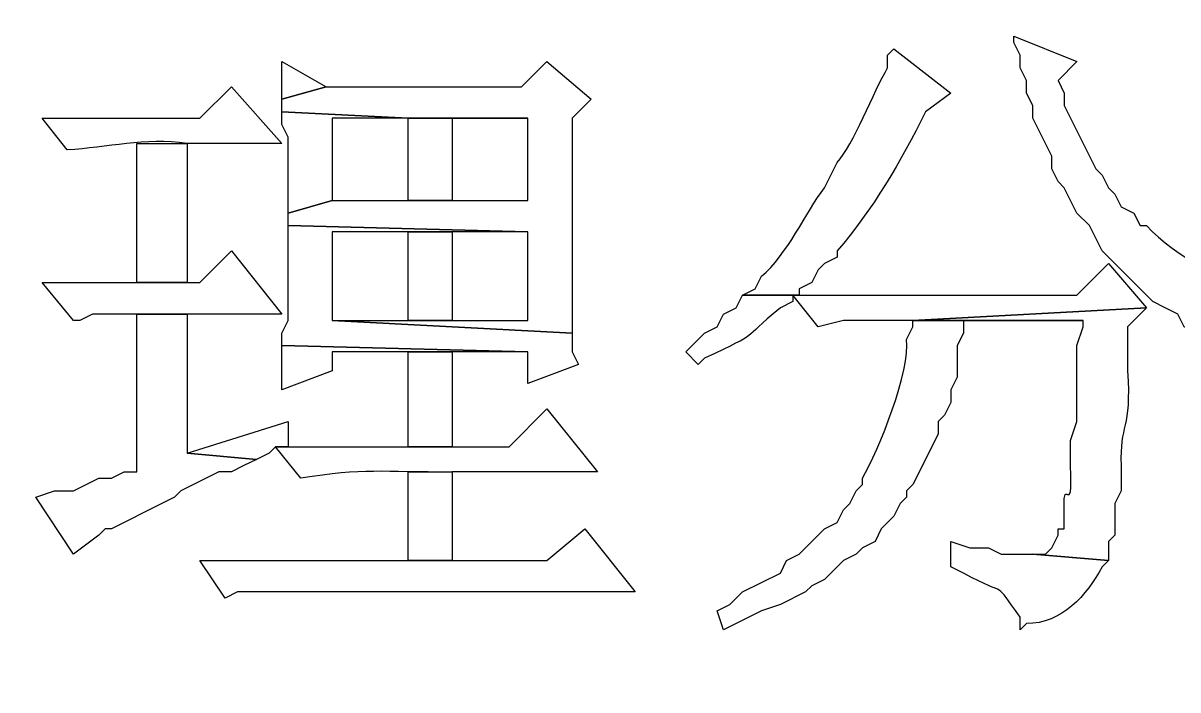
# Model space of a CAD drawing. Header units: centimetres. Extents: x -20.7 to 20.7, y -14.5 to 14.5.
# Drawn here: x -12.4227 to -12.0353, y 4.1208 to 4.3443 of the extents above; entities that cross this region are included whole.
import ezdxf

# ---------------------------------------------------------------- set-up
doc = ezdxf.new("R2010")
doc.units = ezdxf.units.CM
doc.header["$MEASUREMENT"] = 0
doc.layers.add('layer 1', color=7, linetype='Continuous')

msp = doc.modelspace()

# ---------------------------------------------------------------- linework, layer by layer
at = {"layer": 'layer 1', "lineweight": 9}
msp.add_open_spline([(19.88612, 13.89874), (19.88612, 13.89874), (-20.11465, 13.89874), (-20.11465, 13.89874), (-20.11465, 13.89874), (-20.11465, 13.89874), (-20.11465, -13.80208), (-20.11465, -13.80208)], degree=3, knots=[0, 0, 0, 0, 0.333333, 0.333333, 0.333333, 0.333333, 1, 1, 1, 1], dxfattribs=at)
at = {"layer": 'layer 1', "lineweight": 20}
msp.add_open_spline([(-8.55553, 0.01129), (-8.55553, 0.01129), (-8.57247, 0.51082), (-8.57247, 0.51082), (-8.57247, 0.51082), (-8.57247, 0.51082), (-12.1708, 0.51082), (-12.1708, 0.51082), (-12.1708, 0.51082), (-12.1708, 0.51082), (-12.1835, 0.01129), (-12.1835, 0.01129), (-12.1835, 0.01129), (-12.1835, 0.01129), (-14.84415, 0.01129), (-14.84415, 0.01129), (-14.84415, 0.01129), (-14.84415, 0.01129), (-14.88225, 2.36079), (-14.88225, 2.36079), (-14.88225, 2.36079), (-14.88225, 2.36079), (-14.86955, 3.21169), (-14.86955, 3.21169), (-14.86955, 3.21169), (-14.86955, 3.21169), (-13.83238, 3.21169), (-13.83238, 3.21169), (-13.83238, 3.21169), (-13.83238, 3.21169), (-13.78793, 5.86176), (-13.78793, 5.86176), (-13.78793, 5.86176), (-13.78793, 5.86176), (-12.63223, 5.86176), (-12.63223, 5.86176), (-12.63223, 5.86176), (-12.63223, 5.86176), (-12.6026, 7.76252), (-12.6026, 7.76252), (-12.6026, 7.76252), (-12.6026, 7.76252), (-8.16395, 7.76252), (-8.16395, 7.76252), (-8.16395, 7.76252), (-8.16395, 7.76252), (-8.1322, 5.86176), (-8.1322, 5.86176), (-8.1322, 5.86176), (-8.1322, 5.86176), (-6.97862, 5.86176), (-6.97862, 5.86176), (-6.97862, 5.86176), (-6.97862, 5.86176), (-6.93417, 3.21169), (-6.93417, 3.21169), (-6.93417, 3.21169), (-6.93417, 3.21169), (-5.897, 3.21169), (-5.897, 3.21169), (-5.897, 3.21169), (-5.897, 3.21169), (-5.88218, 2.36079), (-5.88218, 2.36079), (-5.88218, 2.36079), (-5.88218, 2.36079), (-5.9224, 0.01129), (-5.9224, 0.01129), (-5.9224, 0.01129), (-5.9224, 0.01129), (-8.55553, 0.01129), (-8.55553, 0.01129)], degree=3, knots=[0, 0, 0, 0, 0.052632, 0.052632, 0.052632, 0.052632, 0.105263, 0.105263, 0.105263, 0.105263, 0.157895, 0.157895, 0.157895, 0.157895, 0.210526, 0.210526, 0.210526, 0.210526, 0.263158, 0.263158, 0.263158, 0.263158, 0.315789, 0.315789, 0.315789, 0.315789, 0.368421, 0.368421, 0.368421, 0.368421, 0.421053, 0.421053, 0.421053, 0.421053, 0.473684, 0.473684, 0.473684, 0.473684, 0.526316, 0.526316, 0.526316, 0.526316, 0.578947, 0.578947, 0.578947, 0.578947, 0.631579, 0.631579, 0.631579, 0.631579, 0.684211, 0.684211, 0.684211, 0.684211, 0.736842, 0.736842, 0.736842, 0.736842, 0.789474, 0.789474, 0.789474, 0.789474, 0.842105, 0.842105, 0.842105, 0.842105, 0.894737, 0.894737, 0.894737, 0.894737, 1, 1, 1, 1], dxfattribs=at)
at = {"layer": 'layer 1', "lineweight": 25}
for points, knots in [([(-12.38458, 5.76439), (-12.38458, 5.76439), (-12.49042, 5.82789), (-12.49042, 5.82789), (-12.49042, 5.82789), (-12.49042, 5.82789), (-12.5391, 5.85117), (-12.5391, 5.85117), (-12.5391, 5.85117), (-12.5391, 5.85117), (-12.56238, 5.85964), (-12.56238, 5.85964), (-12.56238, 5.85964), (-12.56238, 5.85964), (-12.58143, 5.86176), (-12.58143, 5.86176), (-12.58143, 5.86176), (-12.58143, 5.86176), (-13.644, 5.86176), (-13.644, 5.86176), (-13.644, 5.86176), (-13.70859, 5.86183), (-13.74066, 5.86786), (-13.78158, 5.80037), (-13.78158, 5.80037), (-13.78158, 5.80037), (-13.78793, 5.76439), (-13.78793, 5.76439), (-13.78793, 5.76439), (-13.78793, 5.76439), (-13.83238, 3.21169), (-13.83238, 3.21169)], [0, 0, 0, 0, 0.111111, 0.111111, 0.111111, 0.111111, 0.222222, 0.222222, 0.222222, 0.222222, 0.333333, 0.333333, 0.333333, 0.333333, 0.444444, 0.444444, 0.444444, 0.444444, 0.555556, 0.555556, 0.555556, 0.555556, 0.666667, 0.666667, 0.666667, 0.666667, 0.777778, 0.777778, 0.777778, 0.777778, 1, 1, 1, 1]), ([(-13.18257, 5.63951), (-13.18257, 5.63951), (-7.58398, 5.63951), (-7.58398, 5.63951), (-7.58398, 5.63951), (-7.58398, 5.63951), (-7.58398, 2.46239), (-7.58398, 2.46239)], [0, 0, 0, 0, 0.333333, 0.333333, 0.333333, 0.333333, 1, 1, 1, 1])]:
    msp.add_open_spline(points, degree=3, knots=knots, dxfattribs=at)
at = {"layer": 'layer 1'}
for points, knots in [([(-12.09037, 4.33987), (-12.09037, 4.33987), (-12.09037, 4.33776), (-12.09037, 4.33776), (-12.09037, 4.33776), (-12.09037, 4.33776), (-12.08825, 4.33352), (-12.08825, 4.33352), (-12.08825, 4.33352), (-12.08825, 4.33352), (-12.08825, 4.32929), (-12.08825, 4.32929), (-12.08825, 4.32929), (-12.08825, 4.32929), (-12.08613, 4.32506), (-12.08613, 4.32506), (-12.08613, 4.32506), (-12.08613, 4.32506), (-12.08613, 4.32082), (-12.08613, 4.32082), (-12.08613, 4.32082), (-12.08613, 4.32082), (-12.08402, 4.31659), (-12.08402, 4.31659), (-12.08402, 4.31659), (-12.08402, 4.31659), (-12.08402, 4.31236), (-12.08402, 4.31236), (-12.08402, 4.31236), (-12.08402, 4.31236), (-12.07767, 4.29966), (-12.07767, 4.29966), (-12.07767, 4.29966), (-12.07767, 4.29966), (-12.07767, 4.29542), (-12.07767, 4.29542), (-12.07767, 4.29542), (-12.07767, 4.29542), (-12.07555, 4.29119), (-12.07555, 4.29119), (-12.07555, 4.29119), (-12.07555, 4.29119), (-12.07343, 4.28907), (-12.07343, 4.28907), (-12.07343, 4.28907), (-12.07343, 4.28907), (-12.0692, 4.28061), (-12.0692, 4.28061), (-12.0692, 4.28061), (-12.0692, 4.28061), (-12.06497, 4.27637), (-12.06497, 4.27637), (-12.06497, 4.27637), (-12.06497, 4.27637), (-12.06073, 4.26791), (-12.06073, 4.26791), (-12.06073, 4.26791), (-12.06073, 4.26791), (-12.05438, 4.26156), (-12.05438, 4.26156), (-12.05438, 4.26156), (-12.05438, 4.26156), (-12.05227, 4.25944), (-12.05227, 4.25944), (-12.05227, 4.25944), (-12.05227, 4.25944), (-12.05015, 4.25732), (-12.05015, 4.25732), (-12.05015, 4.25732), (-12.05015, 4.25732), (-12.04592, 4.25309), (-12.04592, 4.25309), (-12.04592, 4.25309), (-12.04592, 4.25309), (-12.0438, 4.25097), (-12.0438, 4.25097), (-12.0438, 4.25097), (-12.0438, 4.25097), (-12.03957, 4.24886), (-12.03957, 4.24886), (-12.03957, 4.24886), (-12.03957, 4.24886), (-12.03533, 4.24674), (-12.03533, 4.24674), (-12.03533, 4.24674), (-12.03533, 4.24674), (-12.03322, 4.24251), (-12.03322, 4.24251), (-12.03322, 4.24251), (-12.03322, 4.24251), (-12.02898, 4.24039), (-12.02898, 4.24039), (-12.02898, 4.24039), (-12.02898, 4.24039), (-12.02052, 4.23616), (-12.02052, 4.23616), (-12.02052, 4.23616), (-12.02052, 4.23616), (-12.02052, 4.23827), (-12.02052, 4.23827), (-12.02052, 4.23827), (-12.02052, 4.23827), (-12.01628, 4.24039), (-12.01628, 4.24039), (-12.01628, 4.24039), (-12.01628, 4.24039), (-12.01417, 4.24251), (-12.01417, 4.24251), (-12.01417, 4.24251), (-12.01417, 4.24251), (-12.0057, 4.24674), (-12.0057, 4.24674), (-12.0057, 4.24674), (-12.0057, 4.24674), (-12.00147, 4.24674), (-12.00147, 4.24674), (-12.00147, 4.24674), (-12.00147, 4.24674), (-12.00147, 4.25309), (-12.00147, 4.25309), (-12.00147, 4.25309), (-12.00147, 4.25309), (-12.0057, 4.25521), (-12.0057, 4.25521), (-12.0057, 4.25521), (-12.01935, 4.25715), (-12.03583, 4.26572), (-12.04592, 4.27637), (-12.04592, 4.27637), (-12.04592, 4.27637), (-12.04803, 4.27637), (-12.04803, 4.27637), (-12.04803, 4.27637), (-12.04803, 4.27637), (-12.05015, 4.28061), (-12.05015, 4.28061), (-12.05015, 4.28061), (-12.05015, 4.28061), (-12.05438, 4.28272), (-12.05438, 4.28272), (-12.05438, 4.28272), (-12.05438, 4.28272), (-12.0565, 4.28696), (-12.0565, 4.28696), (-12.0565, 4.28696), (-12.0565, 4.28696), (-12.05862, 4.28907), (-12.05862, 4.28907), (-12.05862, 4.28907), (-12.05862, 4.28907), (-12.06073, 4.29331), (-12.06073, 4.29331), (-12.06073, 4.29331), (-12.06073, 4.29331), (-12.06285, 4.29542), (-12.06285, 4.29542), (-12.06285, 4.29542), (-12.06285, 4.29542), (-12.07343, 4.31659), (-12.07343, 4.31659), (-12.07343, 4.31659), (-12.07343, 4.31659), (-12.07343, 4.32082), (-12.07343, 4.32082), (-12.07343, 4.32082), (-12.07343, 4.32082), (-12.07555, 4.32506), (-12.07555, 4.32506), (-12.07555, 4.32506), (-12.07555, 4.32506), (-12.0692, 4.33141), (-12.0692, 4.33141), (-12.0692, 4.33141), (-12.0692, 4.33141), (-12.09037, 4.33987), (-12.09037, 4.33987)], [0, 0, 0, 0, 0.022222, 0.022222, 0.022222, 0.022222, 0.044444, 0.044444, 0.044444, 0.044444, 0.066667, 0.066667, 0.066667, 0.066667, 0.088889, 0.088889, 0.088889, 0.088889, 0.111111, 0.111111, 0.111111, 0.111111, 0.133333, 0.133333, 0.133333, 0.133333, 0.155556, 0.155556, 0.155556, 0.155556, 0.177778, 0.177778, 0.177778, 0.177778, 0.2, 0.2, 0.2, 0.2, 0.222222, 0.222222, 0.222222, 0.222222, 0.244444, 0.244444, 0.244444, 0.244444, 0.266667, 0.266667, 0.266667, 0.266667, 0.288889, 0.288889, 0.288889, 0.288889, 0.311111, 0.311111, 0.311111, 0.311111, 0.333333, 0.333333, 0.333333, 0.333333, 0.355556, 0.355556, 0.355556, 0.355556, 0.377778, 0.377778, 0.377778, 0.377778, 0.4, 0.4, 0.4, 0.4, 0.422222, 0.422222, 0.422222, 0.422222, 0.444444, 0.444444, 0.444444, 0.444444, 0.466667, 0.466667, 0.466667, 0.466667, 0.488889, 0.488889, 0.488889, 0.488889, 0.511111, 0.511111, 0.511111, 0.511111, 0.533333, 0.533333, 0.533333, 0.533333, 0.555556, 0.555556, 0.555556, 0.555556, 0.577778, 0.577778, 0.577778, 0.577778, 0.6, 0.6, 0.6, 0.6, 0.622222, 0.622222, 0.622222, 0.622222, 0.644444, 0.644444, 0.644444, 0.644444, 0.666667, 0.666667, 0.666667, 0.666667, 0.688889, 0.688889, 0.688889, 0.688889, 0.711111, 0.711111, 0.711111, 0.711111, 0.733333, 0.733333, 0.733333, 0.733333, 0.755556, 0.755556, 0.755556, 0.755556, 0.777778, 0.777778, 0.777778, 0.777778, 0.8, 0.8, 0.8, 0.8, 0.822222, 0.822222, 0.822222, 0.822222, 0.844444, 0.844444, 0.844444, 0.844444, 0.866667, 0.866667, 0.866667, 0.866667, 0.888889, 0.888889, 0.888889, 0.888889, 0.911111, 0.911111, 0.911111, 0.911111, 0.933333, 0.933333, 0.933333, 0.933333, 0.955556, 0.955556, 0.955556, 0.955556, 1, 1, 1, 1]), ([(-12.13058, 4.33564), (-12.13058, 4.33564), (-12.1327, 4.33352), (-12.1327, 4.33352), (-12.1327, 4.33352), (-12.1327, 4.33352), (-12.1327, 4.32929), (-12.1327, 4.32929), (-12.1327, 4.32929), (-12.13722, 4.3216), (-12.14441, 4.30318), (-12.14963, 4.29754), (-12.14963, 4.29754), (-12.14963, 4.29754), (-12.15175, 4.2933), (-12.15175, 4.2933), (-12.15175, 4.2933), (-12.15175, 4.2933), (-12.15387, 4.28907), (-12.15387, 4.28907), (-12.15387, 4.28907), (-12.16015, 4.28099), (-12.16643, 4.26642), (-12.17503, 4.25944), (-12.17503, 4.25944), (-12.17503, 4.25944), (-12.17715, 4.2552), (-12.17715, 4.2552), (-12.17715, 4.2552), (-12.17715, 4.2552), (-12.18138, 4.25309), (-12.18138, 4.25309), (-12.18138, 4.25309), (-12.18138, 4.25309), (-12.16233, 4.25309), (-12.16233, 4.25309), (-12.16233, 4.25309), (-12.16233, 4.25309), (-12.16233, 4.2552), (-12.16233, 4.2552), (-12.16233, 4.2552), (-12.16233, 4.2552), (-12.1581, 4.25732), (-12.1581, 4.25732), (-12.1581, 4.25732), (-12.1581, 4.25732), (-12.15598, 4.26155), (-12.15598, 4.26155), (-12.15598, 4.26155), (-12.15598, 4.26155), (-12.15387, 4.26367), (-12.15387, 4.26367), (-12.15387, 4.26367), (-12.15387, 4.26367), (-12.14963, 4.26579), (-12.14963, 4.26579), (-12.14963, 4.26579), (-12.14963, 4.26579), (-12.14963, 4.2679), (-12.14963, 4.2679), (-12.14963, 4.2679), (-12.13757, 4.28191), (-12.12833, 4.29779), (-12.12, 4.31447), (-12.12, 4.31447), (-12.12, 4.31447), (-12.11153, 4.32082), (-12.11153, 4.32082), (-12.11153, 4.32082), (-12.11153, 4.32082), (-12.13058, 4.33564), (-12.13058, 4.33564)], [0, 0, 0, 0, 0.052632, 0.052632, 0.052632, 0.052632, 0.105263, 0.105263, 0.105263, 0.105263, 0.157895, 0.157895, 0.157895, 0.157895, 0.210526, 0.210526, 0.210526, 0.210526, 0.263158, 0.263158, 0.263158, 0.263158, 0.315789, 0.315789, 0.315789, 0.315789, 0.368421, 0.368421, 0.368421, 0.368421, 0.421053, 0.421053, 0.421053, 0.421053, 0.473684, 0.473684, 0.473684, 0.473684, 0.526316, 0.526316, 0.526316, 0.526316, 0.578947, 0.578947, 0.578947, 0.578947, 0.631579, 0.631579, 0.631579, 0.631579, 0.684211, 0.684211, 0.684211, 0.684211, 0.736842, 0.736842, 0.736842, 0.736842, 0.789474, 0.789474, 0.789474, 0.789474, 0.842105, 0.842105, 0.842105, 0.842105, 0.894737, 0.894737, 0.894737, 0.894737, 1, 1, 1, 1]), ([(-12.247, 4.33141), (-12.247, 4.33141), (-12.25547, 4.32294), (-12.25547, 4.32294), (-12.25547, 4.32294), (-12.25547, 4.32294), (-12.32108, 4.32294), (-12.32108, 4.32294), (-12.32108, 4.32294), (-12.32108, 4.32294), (-12.3359, 4.31871), (-12.3359, 4.31871), (-12.3359, 4.31871), (-12.3359, 4.31871), (-12.3359, 4.31447), (-12.3359, 4.31447), (-12.3359, 4.31447), (-12.3359, 4.31447), (-12.29357, 4.31236), (-12.29357, 4.31236), (-12.29357, 4.31236), (-12.29357, 4.31236), (-12.25335, 4.31236), (-12.25335, 4.31236), (-12.25335, 4.31236), (-12.25335, 4.31236), (-12.25335, 4.28484), (-12.25335, 4.28484), (-12.25335, 4.28484), (-12.25335, 4.28484), (-12.31897, 4.28484), (-12.31897, 4.28484), (-12.31897, 4.28484), (-12.31897, 4.28484), (-12.33378, 4.28061), (-12.33378, 4.28061), (-12.33378, 4.28061), (-12.33378, 4.28061), (-12.33378, 4.27637), (-12.33378, 4.27637), (-12.33378, 4.27637), (-12.33378, 4.27637), (-12.25335, 4.27426), (-12.25335, 4.27426), (-12.25335, 4.27426), (-12.25335, 4.27426), (-12.25335, 4.24462), (-12.25335, 4.24462), (-12.25335, 4.24462), (-12.25335, 4.24462), (-12.31897, 4.24462), (-12.31897, 4.24462), (-12.31897, 4.24462), (-12.31897, 4.24462), (-12.23853, 4.24039), (-12.23853, 4.24039), (-12.23853, 4.24039), (-12.23853, 4.24039), (-12.23853, 4.24462), (-12.23853, 4.24462), (-12.23853, 4.24462), (-12.23853, 4.2672), (-12.23853, 4.28978), (-12.23853, 4.31236), (-12.23853, 4.31236), (-12.23853, 4.31236), (-12.23218, 4.31871), (-12.23218, 4.31871), (-12.23218, 4.31871), (-12.23218, 4.31871), (-12.247, 4.33141), (-12.247, 4.33141)], [0, 0, 0, 0, 0.052632, 0.052632, 0.052632, 0.052632, 0.105263, 0.105263, 0.105263, 0.105263, 0.157895, 0.157895, 0.157895, 0.157895, 0.210526, 0.210526, 0.210526, 0.210526, 0.263158, 0.263158, 0.263158, 0.263158, 0.315789, 0.315789, 0.315789, 0.315789, 0.368421, 0.368421, 0.368421, 0.368421, 0.421053, 0.421053, 0.421053, 0.421053, 0.473684, 0.473684, 0.473684, 0.473684, 0.526316, 0.526316, 0.526316, 0.526316, 0.578947, 0.578947, 0.578947, 0.578947, 0.631579, 0.631579, 0.631579, 0.631579, 0.684211, 0.684211, 0.684211, 0.684211, 0.736842, 0.736842, 0.736842, 0.736842, 0.789474, 0.789474, 0.789474, 0.789474, 0.842105, 0.842105, 0.842105, 0.842105, 0.894737, 0.894737, 0.894737, 0.894737, 1, 1, 1, 1]), ([(-12.3359, 4.33141), (-12.3359, 4.33141), (-12.3359, 4.31871), (-12.3359, 4.31871), (-12.3359, 4.31871), (-12.3359, 4.31871), (-12.32108, 4.32294), (-12.32108, 4.32294), (-12.32108, 4.32294), (-12.32108, 4.32294), (-12.3359, 4.33141), (-12.3359, 4.33141)], [0, 0, 0, 0, 0.25, 0.25, 0.25, 0.25, 0.5, 0.5, 0.5, 0.5, 1, 1, 1, 1]), ([(-12.35283, 4.32294), (-12.35283, 4.32294), (-12.36342, 4.31235), (-12.36342, 4.31235), (-12.36342, 4.31235), (-12.36342, 4.31235), (-12.41633, 4.31235), (-12.41633, 4.31235), (-12.41633, 4.31235), (-12.41633, 4.31235), (-12.40787, 4.30177), (-12.40787, 4.30177), (-12.40787, 4.30177), (-12.39446, 4.30244), (-12.38176, 4.30604), (-12.36765, 4.30389), (-12.36765, 4.30389), (-12.36765, 4.30389), (-12.3359, 4.30389), (-12.3359, 4.30389), (-12.3359, 4.30389), (-12.3359, 4.30389), (-12.35283, 4.32294), (-12.35283, 4.32294)], [0, 0, 0, 0, 0.142857, 0.142857, 0.142857, 0.142857, 0.285714, 0.285714, 0.285714, 0.285714, 0.428571, 0.428571, 0.428571, 0.428571, 0.571429, 0.571429, 0.571429, 0.571429, 0.714286, 0.714286, 0.714286, 0.714286, 1, 1, 1, 1]), ([(-12.3359, 4.31447), (-12.3359, 4.31447), (-12.3359, 4.31024), (-12.3359, 4.31024), (-12.3359, 4.31024), (-12.3359, 4.31024), (-12.33378, 4.306), (-12.33378, 4.306), (-12.33378, 4.306), (-12.33378, 4.306), (-12.33378, 4.2806), (-12.33378, 4.2806), (-12.33378, 4.2806), (-12.33378, 4.2806), (-12.31897, 4.28484), (-12.31897, 4.28484), (-12.31897, 4.28484), (-12.31897, 4.28484), (-12.31897, 4.31235), (-12.31897, 4.31235), (-12.31897, 4.31235), (-12.31897, 4.31235), (-12.29357, 4.31235), (-12.29357, 4.31235), (-12.29357, 4.31235), (-12.29357, 4.31235), (-12.3359, 4.31447), (-12.3359, 4.31447)], [0, 0, 0, 0, 0.125, 0.125, 0.125, 0.125, 0.25, 0.25, 0.25, 0.25, 0.375, 0.375, 0.375, 0.375, 0.5, 0.5, 0.5, 0.5, 0.625, 0.625, 0.625, 0.625, 0.75, 0.75, 0.75, 0.75, 1, 1, 1, 1]), ([(-12.29357, 4.31236), (-12.29357, 4.31236), (-12.29357, 4.28484), (-12.29357, 4.28484), (-12.29357, 4.28484), (-12.29357, 4.28484), (-12.27875, 4.28484), (-12.27875, 4.28484), (-12.27875, 4.28484), (-12.27875, 4.28484), (-12.27875, 4.31236), (-12.27875, 4.31236), (-12.27875, 4.31236), (-12.27875, 4.31236), (-12.25335, 4.31236), (-12.25335, 4.31236), (-12.25335, 4.31236), (-12.25335, 4.31236), (-12.29357, 4.31236), (-12.29357, 4.31236)], [0, 0, 0, 0, 0.166667, 0.166667, 0.166667, 0.166667, 0.333333, 0.333333, 0.333333, 0.333333, 0.5, 0.5, 0.5, 0.5, 0.666667, 0.666667, 0.666667, 0.666667, 1, 1, 1, 1]), ([(-12.36765, 4.25732), (-12.36765, 4.25732), (-12.36765, 4.30389), (-12.36765, 4.30389), (-12.36765, 4.30389), (-12.36765, 4.30389), (-12.38458, 4.30389), (-12.38458, 4.30389), (-12.38458, 4.30389), (-12.38458, 4.30389), (-12.38458, 4.25732), (-12.38458, 4.25732), (-12.38458, 4.25732), (-12.38458, 4.25732), (-12.36765, 4.25732), (-12.36765, 4.25732)], [0, 0, 0, 0, 0.2, 0.2, 0.2, 0.2, 0.4, 0.4, 0.4, 0.4, 0.6, 0.6, 0.6, 0.6, 1, 1, 1, 1]), ([(-12.33378, 4.27637), (-12.33378, 4.27637), (-12.33378, 4.24462), (-12.33378, 4.24462), (-12.33378, 4.24462), (-12.33378, 4.24462), (-12.3359, 4.24039), (-12.3359, 4.24039), (-12.3359, 4.24039), (-12.3359, 4.24039), (-12.3359, 4.23616), (-12.3359, 4.23616), (-12.3359, 4.23616), (-12.3359, 4.23616), (-12.25335, 4.23404), (-12.25335, 4.23404), (-12.25335, 4.23404), (-12.25335, 4.23404), (-12.25335, 4.22346), (-12.25335, 4.22346), (-12.25335, 4.22346), (-12.25335, 4.22346), (-12.23642, 4.22981), (-12.23642, 4.22981), (-12.23642, 4.22981), (-12.23642, 4.22981), (-12.23853, 4.23404), (-12.23853, 4.23404), (-12.23853, 4.23404), (-12.23853, 4.23404), (-12.23853, 4.24039), (-12.23853, 4.24039), (-12.23853, 4.24039), (-12.23853, 4.24039), (-12.31897, 4.24462), (-12.31897, 4.24462), (-12.31897, 4.24462), (-12.31897, 4.24462), (-12.31897, 4.27426), (-12.31897, 4.27426), (-12.31897, 4.27426), (-12.31897, 4.27426), (-12.25335, 4.27426), (-12.25335, 4.27426), (-12.25335, 4.27426), (-12.25335, 4.27426), (-12.33378, 4.27637), (-12.33378, 4.27637)], [0, 0, 0, 0, 0.076923, 0.076923, 0.076923, 0.076923, 0.153846, 0.153846, 0.153846, 0.153846, 0.230769, 0.230769, 0.230769, 0.230769, 0.307692, 0.307692, 0.307692, 0.307692, 0.384615, 0.384615, 0.384615, 0.384615, 0.461538, 0.461538, 0.461538, 0.461538, 0.538462, 0.538462, 0.538462, 0.538462, 0.615385, 0.615385, 0.615385, 0.615385, 0.692308, 0.692308, 0.692308, 0.692308, 0.769231, 0.769231, 0.769231, 0.769231, 0.846154, 0.846154, 0.846154, 0.846154, 1, 1, 1, 1]), ([(-12.27875, 4.24462), (-12.27875, 4.24462), (-12.27875, 4.27426), (-12.27875, 4.27426), (-12.27875, 4.27426), (-12.27875, 4.27426), (-12.29357, 4.27426), (-12.29357, 4.27426), (-12.29357, 4.27426), (-12.29357, 4.27426), (-12.29357, 4.24462), (-12.29357, 4.24462), (-12.29357, 4.24462), (-12.29357, 4.24462), (-12.27875, 4.24462), (-12.27875, 4.24462)], [0, 0, 0, 0, 0.2, 0.2, 0.2, 0.2, 0.4, 0.4, 0.4, 0.4, 0.6, 0.6, 0.6, 0.6, 1, 1, 1, 1]), ([(-12.35283, 4.26791), (-12.35283, 4.26791), (-12.36342, 4.25732), (-12.36342, 4.25732), (-12.36342, 4.25732), (-12.36342, 4.25732), (-12.41633, 4.25732), (-12.41633, 4.25732), (-12.41633, 4.25732), (-12.41633, 4.25732), (-12.40575, 4.24462), (-12.40575, 4.24462), (-12.40575, 4.24462), (-12.40575, 4.24462), (-12.40363, 4.24462), (-12.40363, 4.24462), (-12.40363, 4.24462), (-12.40363, 4.24462), (-12.3994, 4.24674), (-12.3994, 4.24674), (-12.3994, 4.24674), (-12.3994, 4.24674), (-12.3359, 4.24674), (-12.3359, 4.24674), (-12.3359, 4.24674), (-12.3359, 4.24674), (-12.35283, 4.26791), (-12.35283, 4.26791)], [0, 0, 0, 0, 0.125, 0.125, 0.125, 0.125, 0.25, 0.25, 0.25, 0.25, 0.375, 0.375, 0.375, 0.375, 0.5, 0.5, 0.5, 0.5, 0.625, 0.625, 0.625, 0.625, 0.75, 0.75, 0.75, 0.75, 1, 1, 1, 1]), ([(-12.05862, 4.26367), (-12.05862, 4.26367), (-12.0692, 4.25309), (-12.0692, 4.25309), (-12.0692, 4.25309), (-12.0692, 4.25309), (-12.18138, 4.25309), (-12.18138, 4.25309), (-12.18138, 4.25309), (-12.18138, 4.25309), (-12.16445, 4.25309), (-12.16445, 4.25309), (-12.16445, 4.25309), (-12.16445, 4.25309), (-12.15598, 4.24251), (-12.15598, 4.24251), (-12.15598, 4.24251), (-12.15598, 4.24251), (-12.14752, 4.24462), (-12.14752, 4.24462), (-12.14752, 4.24462), (-12.14752, 4.24462), (-12.12423, 4.24462), (-12.12423, 4.24462), (-12.12423, 4.24462), (-12.12423, 4.24462), (-12.04592, 4.24886), (-12.04592, 4.24886), (-12.04592, 4.24886), (-12.04592, 4.24886), (-12.05862, 4.26367), (-12.05862, 4.26367)], [0, 0, 0, 0, 0.111111, 0.111111, 0.111111, 0.111111, 0.222222, 0.222222, 0.222222, 0.222222, 0.333333, 0.333333, 0.333333, 0.333333, 0.444444, 0.444444, 0.444444, 0.444444, 0.555556, 0.555556, 0.555556, 0.555556, 0.666667, 0.666667, 0.666667, 0.666667, 0.777778, 0.777778, 0.777778, 0.777778, 1, 1, 1, 1]), ([(-12.18138, 4.25309), (-12.18138, 4.25309), (-12.1835, 4.24885), (-12.1835, 4.24885), (-12.1835, 4.24885), (-12.1835, 4.24885), (-12.18773, 4.24674), (-12.18773, 4.24674), (-12.18773, 4.24674), (-12.18773, 4.24674), (-12.18985, 4.2425), (-12.18985, 4.2425), (-12.18985, 4.2425), (-12.18985, 4.2425), (-12.19408, 4.24039), (-12.19408, 4.24039), (-12.19408, 4.24039), (-12.19408, 4.24039), (-12.1962, 4.23827), (-12.1962, 4.23827), (-12.1962, 4.23827), (-12.1962, 4.23827), (-12.20043, 4.23404), (-12.20043, 4.23404), (-12.20043, 4.23404), (-12.20043, 4.23404), (-12.1962, 4.2298), (-12.1962, 4.2298), (-12.1962, 4.2298), (-12.1962, 4.2298), (-12.19408, 4.23192), (-12.19408, 4.23192), (-12.19408, 4.23192), (-12.17401, 4.24152), (-12.18318, 4.23693), (-12.16868, 4.24885), (-12.16868, 4.24885), (-12.16868, 4.24885), (-12.16445, 4.25097), (-12.16445, 4.25097), (-12.16445, 4.25097), (-12.16445, 4.25097), (-12.16445, 4.25309), (-12.16445, 4.25309), (-12.16445, 4.25309), (-12.16445, 4.25309), (-12.18138, 4.25309), (-12.18138, 4.25309)], [0, 0, 0, 0, 0.076923, 0.076923, 0.076923, 0.076923, 0.153846, 0.153846, 0.153846, 0.153846, 0.230769, 0.230769, 0.230769, 0.230769, 0.307692, 0.307692, 0.307692, 0.307692, 0.384615, 0.384615, 0.384615, 0.384615, 0.461538, 0.461538, 0.461538, 0.461538, 0.538462, 0.538462, 0.538462, 0.538462, 0.615385, 0.615385, 0.615385, 0.615385, 0.692308, 0.692308, 0.692308, 0.692308, 0.769231, 0.769231, 0.769231, 0.769231, 0.846154, 0.846154, 0.846154, 0.846154, 1, 1, 1, 1]), ([(-12.36765, 4.24674), (-12.36765, 4.24674), (-12.38458, 4.24674), (-12.38458, 4.24674), (-12.38458, 4.24674), (-12.38458, 4.24674), (-12.38458, 4.19382), (-12.38458, 4.19382), (-12.38458, 4.19382), (-12.38458, 4.19382), (-12.38882, 4.19382), (-12.38882, 4.19382), (-12.38882, 4.19382), (-12.38882, 4.19382), (-12.39305, 4.1917), (-12.39305, 4.1917), (-12.39305, 4.1917), (-12.39305, 4.1917), (-12.39728, 4.1917), (-12.39728, 4.1917), (-12.39728, 4.1917), (-12.39728, 4.1917), (-12.40575, 4.18747), (-12.40575, 4.18747), (-12.40575, 4.18747), (-12.40575, 4.18747), (-12.4121, 4.18747), (-12.4121, 4.18747), (-12.4121, 4.18747), (-12.4121, 4.18747), (-12.41845, 4.18535), (-12.41845, 4.18535), (-12.41845, 4.18535), (-12.41845, 4.18535), (-12.40575, 4.1663), (-12.40575, 4.1663), (-12.40575, 4.1663), (-12.40575, 4.1663), (-12.39728, 4.17265), (-12.39728, 4.17265), (-12.39728, 4.17265), (-12.39728, 4.17265), (-12.39517, 4.17477), (-12.39517, 4.17477), (-12.39517, 4.17477), (-12.39517, 4.17477), (-12.39305, 4.17477), (-12.39305, 4.17477), (-12.39305, 4.17477), (-12.39305, 4.17477), (-12.37612, 4.18324), (-12.37612, 4.18324), (-12.37612, 4.18324), (-12.37612, 4.18324), (-12.37188, 4.18535), (-12.37188, 4.18535), (-12.37188, 4.18535), (-12.37188, 4.18535), (-12.36977, 4.18747), (-12.36977, 4.18747), (-12.36977, 4.18747), (-12.36977, 4.18747), (-12.35707, 4.19382), (-12.35707, 4.19382), (-12.35707, 4.19382), (-12.35707, 4.19382), (-12.35283, 4.19382), (-12.35283, 4.19382), (-12.35283, 4.19382), (-12.35283, 4.19382), (-12.3486, 4.19594), (-12.3486, 4.19594), (-12.3486, 4.19594), (-12.3486, 4.19594), (-12.34437, 4.19805), (-12.34437, 4.19805), (-12.34437, 4.19805), (-12.34437, 4.19805), (-12.36765, 4.20017), (-12.36765, 4.20017), (-12.36765, 4.20017), (-12.36765, 4.20017), (-12.36765, 4.24674), (-12.36765, 4.24674)], [0, 0, 0, 0, 0.045455, 0.045455, 0.045455, 0.045455, 0.090909, 0.090909, 0.090909, 0.090909, 0.136364, 0.136364, 0.136364, 0.136364, 0.181818, 0.181818, 0.181818, 0.181818, 0.227273, 0.227273, 0.227273, 0.227273, 0.272727, 0.272727, 0.272727, 0.272727, 0.318182, 0.318182, 0.318182, 0.318182, 0.363636, 0.363636, 0.363636, 0.363636, 0.409091, 0.409091, 0.409091, 0.409091, 0.454545, 0.454545, 0.454545, 0.454545, 0.5, 0.5, 0.5, 0.5, 0.545455, 0.545455, 0.545455, 0.545455, 0.590909, 0.590909, 0.590909, 0.590909, 0.636364, 0.636364, 0.636364, 0.636364, 0.681818, 0.681818, 0.681818, 0.681818, 0.727273, 0.727273, 0.727273, 0.727273, 0.772727, 0.772727, 0.772727, 0.772727, 0.818182, 0.818182, 0.818182, 0.818182, 0.863636, 0.863636, 0.863636, 0.863636, 0.909091, 0.909091, 0.909091, 0.909091, 1, 1, 1, 1]), ([(-12.04592, 4.24886), (-12.04592, 4.24886), (-12.12423, 4.24462), (-12.12423, 4.24462), (-12.12423, 4.24462), (-12.12423, 4.24462), (-12.06708, 4.24462), (-12.06708, 4.24462), (-12.06708, 4.24462), (-12.06708, 4.24462), (-12.06708, 4.24251), (-12.06708, 4.24251), (-12.06708, 4.24251), (-12.06708, 4.24251), (-12.0692, 4.23616), (-12.0692, 4.23616), (-12.0692, 4.23616), (-12.0692, 4.23616), (-12.0692, 4.21076), (-12.0692, 4.21076), (-12.0692, 4.21076), (-12.0692, 4.21076), (-12.07132, 4.20441), (-12.07132, 4.20441), (-12.07132, 4.20441), (-12.07132, 4.20441), (-12.07132, 4.19594), (-12.07132, 4.19594), (-12.07132, 4.19594), (-12.0705, 4.17625), (-12.07417, 4.19541), (-12.07343, 4.17901), (-12.07343, 4.17901), (-12.07343, 4.17901), (-12.07343, 4.17477), (-12.07343, 4.17477), (-12.07343, 4.17477), (-12.07343, 4.17477), (-12.07555, 4.17477), (-12.07555, 4.17477), (-12.07555, 4.17477), (-12.07555, 4.17477), (-12.07555, 4.17266), (-12.07555, 4.17266), (-12.07555, 4.17266), (-12.07555, 4.17266), (-12.07767, 4.16842), (-12.07767, 4.16842), (-12.07767, 4.16842), (-12.07767, 4.16842), (-12.07978, 4.16631), (-12.07978, 4.16631), (-12.07978, 4.16631), (-12.07978, 4.16631), (-12.08402, 4.16631), (-12.08402, 4.16631), (-12.08402, 4.16631), (-12.08402, 4.16631), (-12.05862, 4.16419), (-12.05862, 4.16419), (-12.05862, 4.16419), (-12.05862, 4.16419), (-12.05862, 4.17054), (-12.05862, 4.17054), (-12.05862, 4.17054), (-12.05862, 4.17054), (-12.0565, 4.17266), (-12.0565, 4.17266), (-12.0565, 4.17266), (-12.0565, 4.17266), (-12.0565, 4.18324), (-12.0565, 4.18324), (-12.0565, 4.18324), (-12.0565, 4.18324), (-12.05438, 4.18747), (-12.05438, 4.18747), (-12.05438, 4.18747), (-12.05438, 4.18747), (-12.05438, 4.19594), (-12.05438, 4.19594), (-12.05438, 4.19594), (-12.05502, 4.21005), (-12.05078, 4.20783), (-12.05227, 4.22769), (-12.05227, 4.22769), (-12.05227, 4.22769), (-12.05227, 4.24251), (-12.05227, 4.24251), (-12.05227, 4.24251), (-12.05227, 4.24251), (-12.04592, 4.24886), (-12.04592, 4.24886)], [0, 0, 0, 0, 0.041667, 0.041667, 0.041667, 0.041667, 0.083333, 0.083333, 0.083333, 0.083333, 0.125, 0.125, 0.125, 0.125, 0.166667, 0.166667, 0.166667, 0.166667, 0.208333, 0.208333, 0.208333, 0.208333, 0.25, 0.25, 0.25, 0.25, 0.291667, 0.291667, 0.291667, 0.291667, 0.333333, 0.333333, 0.333333, 0.333333, 0.375, 0.375, 0.375, 0.375, 0.416667, 0.416667, 0.416667, 0.416667, 0.458333, 0.458333, 0.458333, 0.458333, 0.5, 0.5, 0.5, 0.5, 0.541667, 0.541667, 0.541667, 0.541667, 0.583333, 0.583333, 0.583333, 0.583333, 0.625, 0.625, 0.625, 0.625, 0.666667, 0.666667, 0.666667, 0.666667, 0.708333, 0.708333, 0.708333, 0.708333, 0.75, 0.75, 0.75, 0.75, 0.791667, 0.791667, 0.791667, 0.791667, 0.833333, 0.833333, 0.833333, 0.833333, 0.875, 0.875, 0.875, 0.875, 0.916667, 0.916667, 0.916667, 0.916667, 1, 1, 1, 1]), ([(-12.12423, 4.24462), (-12.12423, 4.24462), (-12.12423, 4.24251), (-12.12423, 4.24251), (-12.12423, 4.24251), (-12.12423, 4.24251), (-12.12635, 4.23827), (-12.12635, 4.23827), (-12.12635, 4.23827), (-12.12487, 4.22815), (-12.1357, 4.20102), (-12.14117, 4.19171), (-12.14117, 4.19171), (-12.14117, 4.19171), (-12.14117, 4.18959), (-12.14117, 4.18959), (-12.14117, 4.18959), (-12.14117, 4.18959), (-12.14328, 4.18747), (-12.14328, 4.18747), (-12.14328, 4.18747), (-12.14328, 4.18747), (-12.1454, 4.18324), (-12.1454, 4.18324), (-12.1454, 4.18324), (-12.1454, 4.18324), (-12.14752, 4.18112), (-12.14752, 4.18112), (-12.14752, 4.18112), (-12.14752, 4.18112), (-12.14963, 4.17689), (-12.14963, 4.17689), (-12.14963, 4.17689), (-12.14963, 4.17689), (-12.15387, 4.17477), (-12.15387, 4.17477), (-12.15387, 4.17477), (-12.15387, 4.17477), (-12.15598, 4.17266), (-12.15598, 4.17266), (-12.15598, 4.17266), (-12.15598, 4.17266), (-12.16022, 4.16842), (-12.16022, 4.16842), (-12.16022, 4.16842), (-12.16022, 4.16842), (-12.16233, 4.16631), (-12.16233, 4.16631), (-12.16233, 4.16631), (-12.16233, 4.16631), (-12.16657, 4.16419), (-12.16657, 4.16419), (-12.16657, 4.16419), (-12.16657, 4.16419), (-12.16868, 4.15996), (-12.16868, 4.15996), (-12.16868, 4.15996), (-12.16868, 4.15996), (-12.18138, 4.15361), (-12.18138, 4.15361), (-12.18138, 4.15361), (-12.18138, 4.15361), (-12.18562, 4.14937), (-12.18562, 4.14937), (-12.18562, 4.14937), (-12.18562, 4.14937), (-12.18985, 4.14726), (-12.18985, 4.14726), (-12.18985, 4.14726), (-12.18985, 4.14726), (-12.18773, 4.14091), (-12.18773, 4.14091), (-12.18773, 4.14091), (-12.18773, 4.14091), (-12.1835, 4.14302), (-12.1835, 4.14302), (-12.1835, 4.14302), (-12.1835, 4.14302), (-12.17927, 4.14514), (-12.17927, 4.14514), (-12.17927, 4.14514), (-12.17927, 4.14514), (-12.17503, 4.14726), (-12.17503, 4.14726), (-12.17503, 4.14726), (-12.17503, 4.14726), (-12.16868, 4.14937), (-12.16868, 4.14937), (-12.16868, 4.14937), (-12.16868, 4.14937), (-12.16022, 4.15361), (-12.16022, 4.15361), (-12.16022, 4.15361), (-12.16022, 4.15361), (-12.1581, 4.15572), (-12.1581, 4.15572), (-12.1581, 4.15572), (-12.1581, 4.15572), (-12.15387, 4.15784), (-12.15387, 4.15784), (-12.15387, 4.15784), (-12.15387, 4.15784), (-12.14963, 4.16207), (-12.14963, 4.16207), (-12.14963, 4.16207), (-12.14963, 4.16207), (-12.14752, 4.16419), (-12.14752, 4.16419), (-12.14752, 4.16419), (-12.14752, 4.16419), (-12.14328, 4.16631), (-12.14328, 4.16631), (-12.14328, 4.16631), (-12.14328, 4.16631), (-12.14117, 4.16842), (-12.14117, 4.16842), (-12.14117, 4.16842), (-12.14117, 4.16842), (-12.13693, 4.17054), (-12.13693, 4.17054), (-12.13693, 4.17054), (-12.13693, 4.17054), (-12.13482, 4.17477), (-12.13482, 4.17477), (-12.13482, 4.17477), (-12.13482, 4.17477), (-12.13058, 4.17901), (-12.13058, 4.17901), (-12.13058, 4.17901), (-12.13058, 4.17901), (-12.12847, 4.18324), (-12.12847, 4.18324), (-12.12847, 4.18324), (-12.12847, 4.18324), (-12.12635, 4.18536), (-12.12635, 4.18536), (-12.12635, 4.18536), (-12.12635, 4.18536), (-12.12635, 4.18747), (-12.12635, 4.18747), (-12.12635, 4.18747), (-12.12635, 4.18747), (-12.12423, 4.18959), (-12.12423, 4.18959), (-12.12423, 4.18959), (-12.12423, 4.18959), (-12.11577, 4.20652), (-12.11577, 4.20652), (-12.11577, 4.20652), (-12.11577, 4.20652), (-12.11577, 4.21076), (-12.11577, 4.21076), (-12.11577, 4.21076), (-12.11577, 4.21076), (-12.11365, 4.21287), (-12.11365, 4.21287), (-12.11365, 4.21287), (-12.11365, 4.21287), (-12.11153, 4.21711), (-12.11153, 4.21711), (-12.11153, 4.21711), (-12.11153, 4.21711), (-12.11153, 4.22134), (-12.11153, 4.22134), (-12.11153, 4.22134), (-12.11153, 4.22134), (-12.10942, 4.22557), (-12.10942, 4.22557), (-12.10942, 4.22557), (-12.10942, 4.22557), (-12.10942, 4.23616), (-12.10942, 4.23616), (-12.10942, 4.23616), (-12.10942, 4.23616), (-12.1073, 4.24039), (-12.1073, 4.24039), (-12.1073, 4.24039), (-12.1073, 4.24039), (-12.1073, 4.24462), (-12.1073, 4.24462), (-12.1073, 4.24462), (-12.1073, 4.24462), (-12.06708, 4.24462), (-12.06708, 4.24462), (-12.06708, 4.24462), (-12.06708, 4.24462), (-12.12423, 4.24462), (-12.12423, 4.24462)], [0, 0, 0, 0, 0.020833, 0.020833, 0.020833, 0.020833, 0.041667, 0.041667, 0.041667, 0.041667, 0.0625, 0.0625, 0.0625, 0.0625, 0.083333, 0.083333, 0.083333, 0.083333, 0.104167, 0.104167, 0.104167, 0.104167, 0.125, 0.125, 0.125, 0.125, 0.145833, 0.145833, 0.145833, 0.145833, 0.166667, 0.166667, 0.166667, 0.166667, 0.1875, 0.1875, 0.1875, 0.1875, 0.208333, 0.208333, 0.208333, 0.208333, 0.229167, 0.229167, 0.229167, 0.229167, 0.25, 0.25, 0.25, 0.25, 0.270833, 0.270833, 0.270833, 0.270833, 0.291667, 0.291667, 0.291667, 0.291667, 0.3125, 0.3125, 0.3125, 0.3125, 0.333333, 0.333333, 0.333333, 0.333333, 0.354167, 0.354167, 0.354167, 0.354167, 0.375, 0.375, 0.375, 0.375, 0.395833, 0.395833, 0.395833, 0.395833, 0.416667, 0.416667, 0.416667, 0.416667, 0.4375, 0.4375, 0.4375, 0.4375, 0.458333, 0.458333, 0.458333, 0.458333, 0.479167, 0.479167, 0.479167, 0.479167, 0.5, 0.5, 0.5, 0.5, 0.520833, 0.520833, 0.520833, 0.520833, 0.541667, 0.541667, 0.541667, 0.541667, 0.5625, 0.5625, 0.5625, 0.5625, 0.583333, 0.583333, 0.583333, 0.583333, 0.604167, 0.604167, 0.604167, 0.604167, 0.625, 0.625, 0.625, 0.625, 0.645833, 0.645833, 0.645833, 0.645833, 0.666667, 0.666667, 0.666667, 0.666667, 0.6875, 0.6875, 0.6875, 0.6875, 0.708333, 0.708333, 0.708333, 0.708333, 0.729167, 0.729167, 0.729167, 0.729167, 0.75, 0.75, 0.75, 0.75, 0.770833, 0.770833, 0.770833, 0.770833, 0.791667, 0.791667, 0.791667, 0.791667, 0.8125, 0.8125, 0.8125, 0.8125, 0.833333, 0.833333, 0.833333, 0.833333, 0.854167, 0.854167, 0.854167, 0.854167, 0.875, 0.875, 0.875, 0.875, 0.895833, 0.895833, 0.895833, 0.895833, 0.916667, 0.916667, 0.916667, 0.916667, 0.9375, 0.9375, 0.9375, 0.9375, 0.958333, 0.958333, 0.958333, 0.958333, 1, 1, 1, 1]), ([(-12.3359, 4.23616), (-12.3359, 4.23616), (-12.3359, 4.22134), (-12.3359, 4.22134), (-12.3359, 4.22134), (-12.3359, 4.22134), (-12.31897, 4.22769), (-12.31897, 4.22769), (-12.31897, 4.22769), (-12.31897, 4.22769), (-12.31897, 4.23404), (-12.31897, 4.23404), (-12.31897, 4.23404), (-12.31897, 4.23404), (-12.25335, 4.23404), (-12.25335, 4.23404), (-12.25335, 4.23404), (-12.25335, 4.23404), (-12.3359, 4.23616), (-12.3359, 4.23616)], [0, 0, 0, 0, 0.166667, 0.166667, 0.166667, 0.166667, 0.333333, 0.333333, 0.333333, 0.333333, 0.5, 0.5, 0.5, 0.5, 0.666667, 0.666667, 0.666667, 0.666667, 1, 1, 1, 1]), ([(-12.27875, 4.20229), (-12.27875, 4.20229), (-12.27875, 4.23404), (-12.27875, 4.23404), (-12.27875, 4.23404), (-12.27875, 4.23404), (-12.29357, 4.23404), (-12.29357, 4.23404), (-12.29357, 4.23404), (-12.29357, 4.23404), (-12.29357, 4.20229), (-12.29357, 4.20229), (-12.29357, 4.20229), (-12.29357, 4.20229), (-12.27875, 4.20229), (-12.27875, 4.20229)], [0, 0, 0, 0, 0.2, 0.2, 0.2, 0.2, 0.4, 0.4, 0.4, 0.4, 0.6, 0.6, 0.6, 0.6, 1, 1, 1, 1]), ([(-12.247, 4.21499), (-12.247, 4.21499), (-12.2597, 4.20229), (-12.2597, 4.20229), (-12.2597, 4.20229), (-12.2597, 4.20229), (-12.33802, 4.20229), (-12.33802, 4.20229), (-12.33802, 4.20229), (-12.33802, 4.20229), (-12.32955, 4.19171), (-12.32955, 4.19171), (-12.32955, 4.19171), (-12.30845, 4.19523), (-12.30239, 4.19368), (-12.27875, 4.19382), (-12.27875, 4.19382), (-12.27875, 4.19382), (-12.23007, 4.19382), (-12.23007, 4.19382), (-12.23007, 4.19382), (-12.23007, 4.19382), (-12.247, 4.21499), (-12.247, 4.21499)], [0, 0, 0, 0, 0.142857, 0.142857, 0.142857, 0.142857, 0.285714, 0.285714, 0.285714, 0.285714, 0.428571, 0.428571, 0.428571, 0.428571, 0.571429, 0.571429, 0.571429, 0.571429, 0.714286, 0.714286, 0.714286, 0.714286, 1, 1, 1, 1]), ([(-12.33378, 4.21076), (-12.33378, 4.21076), (-12.36765, 4.20017), (-12.36765, 4.20017), (-12.36765, 4.20017), (-12.36765, 4.20017), (-12.34437, 4.19806), (-12.34437, 4.19806), (-12.34437, 4.19806), (-12.34437, 4.19806), (-12.34013, 4.20017), (-12.34013, 4.20017), (-12.34013, 4.20017), (-12.34013, 4.20017), (-12.33802, 4.20229), (-12.33802, 4.20229), (-12.33802, 4.20229), (-12.33802, 4.20229), (-12.33378, 4.20229), (-12.33378, 4.20229), (-12.33378, 4.20229), (-12.33378, 4.20229), (-12.33378, 4.20441), (-12.33378, 4.20441), (-12.33378, 4.20441), (-12.33378, 4.20441), (-12.33378, 4.21076), (-12.33378, 4.21076)], [0, 0, 0, 0, 0.125, 0.125, 0.125, 0.125, 0.25, 0.25, 0.25, 0.25, 0.375, 0.375, 0.375, 0.375, 0.5, 0.5, 0.5, 0.5, 0.625, 0.625, 0.625, 0.625, 0.75, 0.75, 0.75, 0.75, 1, 1, 1, 1]), ([(-12.27875, 4.16419), (-12.27875, 4.16419), (-12.27875, 4.19382), (-12.27875, 4.19382), (-12.27875, 4.19382), (-12.27875, 4.19382), (-12.29357, 4.19382), (-12.29357, 4.19382), (-12.29357, 4.19382), (-12.29357, 4.19382), (-12.29357, 4.16419), (-12.29357, 4.16419), (-12.29357, 4.16419), (-12.29357, 4.16419), (-12.27875, 4.16419), (-12.27875, 4.16419)], [0, 0, 0, 0, 0.2, 0.2, 0.2, 0.2, 0.4, 0.4, 0.4, 0.4, 0.6, 0.6, 0.6, 0.6, 1, 1, 1, 1]), ([(-12.2343, 4.17477), (-12.2343, 4.17477), (-12.247, 4.16419), (-12.247, 4.16419), (-12.247, 4.16419), (-12.247, 4.16419), (-12.36342, 4.16419), (-12.36342, 4.16419), (-12.36342, 4.16419), (-12.36342, 4.16419), (-12.35495, 4.15149), (-12.35495, 4.15149), (-12.35495, 4.15149), (-12.35495, 4.15149), (-12.35072, 4.15361), (-12.35072, 4.15361), (-12.35072, 4.15361), (-12.35072, 4.15361), (-12.21737, 4.15361), (-12.21737, 4.15361), (-12.21737, 4.15361), (-12.21737, 4.15361), (-12.2343, 4.17477), (-12.2343, 4.17477)], [0, 0, 0, 0, 0.142857, 0.142857, 0.142857, 0.142857, 0.285714, 0.285714, 0.285714, 0.285714, 0.428571, 0.428571, 0.428571, 0.428571, 0.571429, 0.571429, 0.571429, 0.571429, 0.714286, 0.714286, 0.714286, 0.714286, 1, 1, 1, 1]), ([(-12.11153, 4.17054), (-12.11153, 4.17054), (-12.11153, 4.16207), (-12.11153, 4.16207), (-12.11153, 4.16207), (-12.11153, 4.16207), (-12.1073, 4.15996), (-12.1073, 4.15996), (-12.1073, 4.15996), (-12.09107, 4.15121), (-12.09781, 4.15819), (-12.08825, 4.14514), (-12.08825, 4.14514), (-12.08825, 4.14514), (-12.08825, 4.14091), (-12.08825, 4.14091), (-12.08825, 4.14091), (-12.08825, 4.14091), (-12.08613, 4.14302), (-12.08613, 4.14302), (-12.08613, 4.14302), (-12.07428, 4.14295), (-12.06592, 4.15248), (-12.06073, 4.16207), (-12.06073, 4.16207), (-12.06073, 4.16207), (-12.05862, 4.16419), (-12.05862, 4.16419), (-12.05862, 4.16419), (-12.05862, 4.16419), (-12.08402, 4.16631), (-12.08402, 4.16631), (-12.08402, 4.16631), (-12.08402, 4.16631), (-12.0946, 4.16631), (-12.0946, 4.16631), (-12.0946, 4.16631), (-12.0946, 4.16631), (-12.09883, 4.16842), (-12.09883, 4.16842), (-12.09883, 4.16842), (-12.09883, 4.16842), (-12.10518, 4.16842), (-12.10518, 4.16842), (-12.10518, 4.16842), (-12.10518, 4.16842), (-12.11153, 4.17054), (-12.11153, 4.17054)], [0, 0, 0, 0, 0.076923, 0.076923, 0.076923, 0.076923, 0.153846, 0.153846, 0.153846, 0.153846, 0.230769, 0.230769, 0.230769, 0.230769, 0.307692, 0.307692, 0.307692, 0.307692, 0.384615, 0.384615, 0.384615, 0.384615, 0.461538, 0.461538, 0.461538, 0.461538, 0.538462, 0.538462, 0.538462, 0.538462, 0.615385, 0.615385, 0.615385, 0.615385, 0.692308, 0.692308, 0.692308, 0.692308, 0.769231, 0.769231, 0.769231, 0.769231, 0.846154, 0.846154, 0.846154, 0.846154, 1, 1, 1, 1])]:
    msp.add_open_spline(points, degree=3, knots=knots, dxfattribs=at)

doc.saveas('drawing.dxf')
